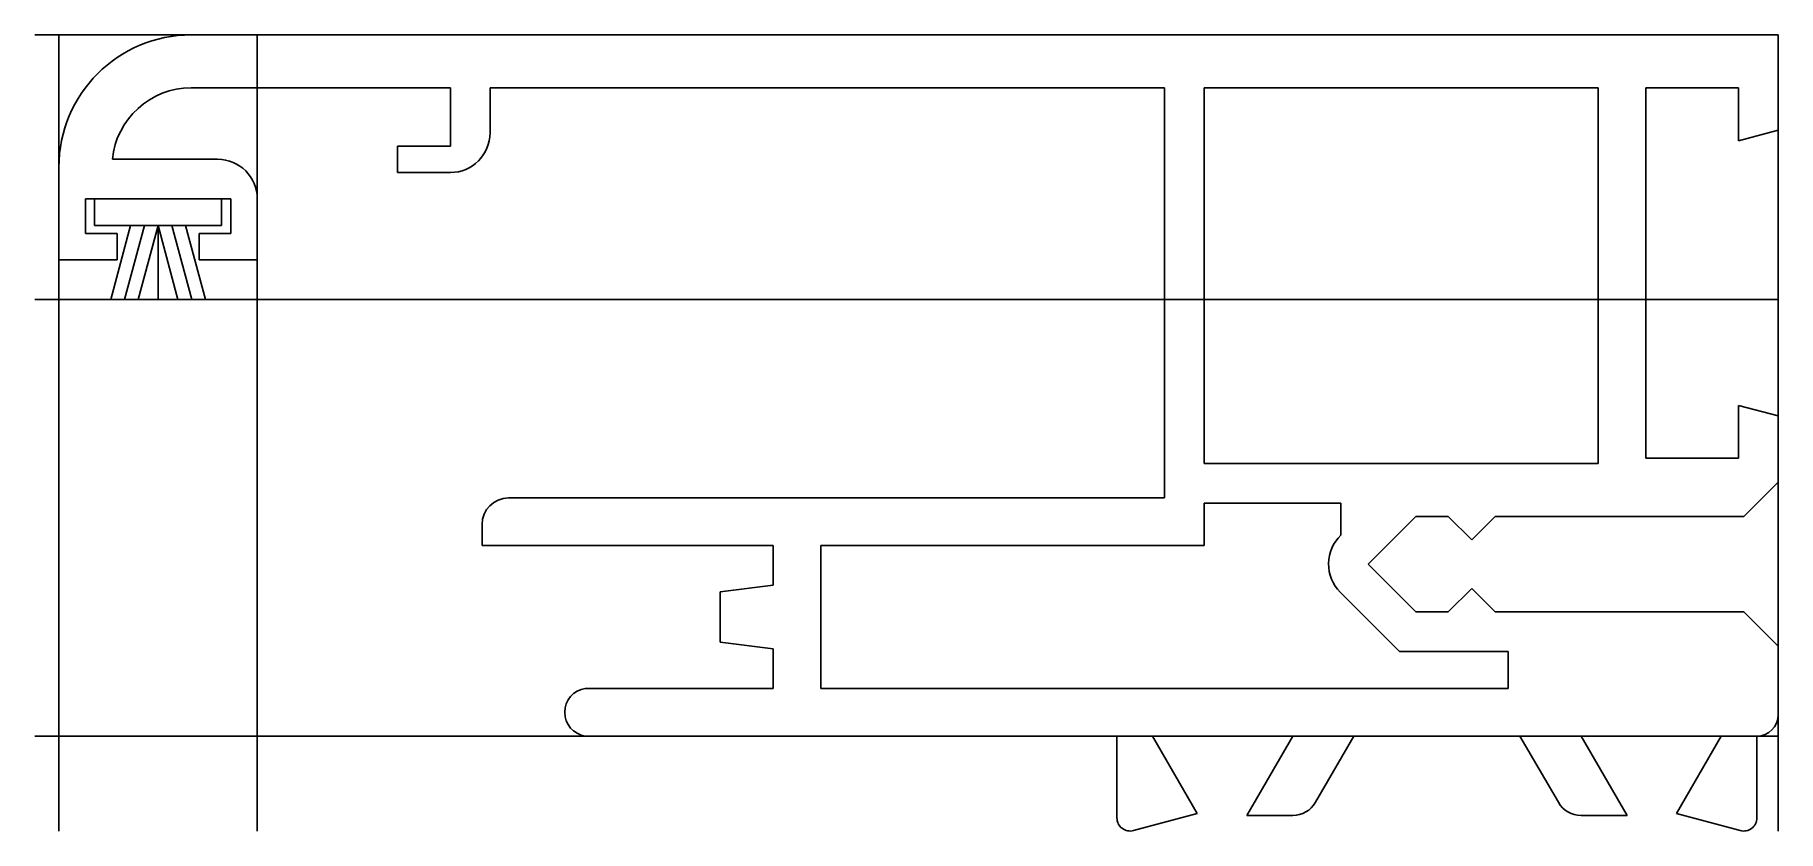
# Model space of a CAD drawing. Extents: x -65.9 to 0, y -30.1 to 0.
import ezdxf

# ---------------------------------------------------------------- set-up
doc = ezdxf.new("R2010")
doc.units = 0
doc.layers.get('0').update_dxf_attribs({"linetype": 'CONTINUOUS'})

msp = doc.modelspace()

# ---------------------------------------------------------------- linework, layer by layer
at = {"linetype": 'CONTINUOUS'}
for p, q in [((-65.91, 0), (0, 0)), ((-65, -30.09), (-65, 0)), ((0, 0), (-60, 0)), ((-57.5, -30.09), (-57.5, 0)), ((0, -30.09), (0, 0)), ((0, -3.6), (0, 0)), ((-60, -2), (-50.2, -2)), ((-50.2, -2), (-50.2, -4.2)), ((-48.7, -3.7), (-48.7, -2)), ((-48.7, -2), (-23.2, -2)), ((-23.2, -2), (-23.2, -17.5)), ((-21.7, -16.2), (-21.7, -2)), ((-21.7, -2), (-6.8, -2)), ((-6.8, -2), (-6.8, -16.2)), ((-5, -16), (-5, -2)), ((-5, -2), (-1.5, -2)), ((-1.5, -2), (-1.5, -4)), ((-1.5, -4), (0, -3.6)), ((-50.2, -4.2), (-52.2, -4.2)), ((-52.2, -4.2), (-52.2, -5.2)), ((-65, -5), (-65, -8.5)), ((-59, -4.7), (-62.98, -4.7)), ((-52.2, -5.2), (-50.2, -5.2)), ((-64, -7.5), (-64, -6.2)), ((-64, -6.2), (-58.5, -6.2)), ((-63.65, -6.2), (-63.65, -7.2)), ((-58.85, -6.2), (-63.65, -6.2)), ((-58.85, -7.2), (-58.85, -6.2)), ((-58.5, -6.2), (-58.5, -7.5)), ((-57.5, -8.5), (-57.5, -6.2)), ((-63.65, -7.2), (-58.85, -7.2)), ((-62.29, -7.2), (-63.04, -10)), ((-61.77, -7.2), (-62.52, -10)), ((-61.25, -7.2), (-62, -10)), ((-61.25, -7.2), (-61.25, -10)), ((-61.25, -7.2), (-60.5, -10)), ((-61.25, -7.2), (-60.5, -10)), ((-60.73, -7.2), (-59.98, -10)), ((-60.21, -7.2), (-59.46, -10)), ((-62.8, -7.5), (-64, -7.5)), ((-62.8, -8.5), (-62.8, -7.5)), ((-58.5, -7.5), (-59.7, -7.5)), ((-59.7, -7.5), (-59.7, -8.5)), ((-65, -8.5), (-62.8, -8.5)), ((-59.7, -8.5), (-57.5, -8.5)), ((0, -10), (-65.91, -10)), ((0, -14.4), (-1.5, -14)), ((-1.5, -14), (-1.5, -16)), ((0, -16.9), (0, -14.4)), ((-6.8, -16.2), (-21.7, -16.2)), ((-1.5, -16), (-5, -16)), ((-1.3, -18.2), (0, -16.9)), ((-23.2, -17.5), (-48, -17.5)), ((-21.7, -17.7), (-16.53, -17.7)), ((-21.7, -19.3), (-21.7, -17.7)), ((-16.53, -17.7), (-16.53, -18.91)), ((-15.5, -20), (-13.7, -18.2)), ((-13.7, -18.2), (-12.47, -18.2)), ((-12.47, -18.2), (-11.58, -19.08)), ((-11.58, -19.08), (-10.7, -18.2)), ((-10.7, -18.2), (-1.3, -18.2)), ((-49, -18.5), (-49, -19.3)), ((-49, -19.3), (-47.8, -19.3)), ((-47.8, -19.3), (-38, -19.3)), ((-38, -19.3), (-38, -20.8)), ((-36.2, -24.7), (-36.2, -19.3)), ((-36.2, -19.3), (-21.7, -19.3)), ((-13.7, -21.8), (-15.5, -20)), ((-38, -20.8), (-40, -21.05)), ((-40, -21.05), (-40, -22.95)), ((-16.56, -21.06), (-14.32, -23.3)), ((-11.58, -20.92), (-12.47, -21.8)), ((-10.7, -21.8), (-11.58, -20.92)), ((-12.47, -21.8), (-13.7, -21.8)), ((-1.3, -21.8), (-10.7, -21.8)), ((0, -23.1), (-1.3, -21.8)), ((-40, -22.95), (-38, -23.2)), ((-38, -23.2), (-38, -24.7)), ((-14.32, -23.3), (-10.21, -23.3)), ((-10.21, -23.3), (-10.21, -24.7)), ((0, -25.7), (0, -23.1)), ((-38, -24.7), (-45.1, -24.7)), ((-10.21, -24.7), (-36.2, -24.7)), ((0, -26.5), (-65.91, -26.5)), ((-45.1, -26.5), (-25, -26.5)), ((-25, -26.5), (-25, -29.59)), ((-21.96, -29.43), (-23.65, -26.5)), ((-23.65, -26.5), (-18.35, -26.5)), ((-18.35, -26.5), (-20.09, -29.5)), ((-17.49, -29), (-16.04, -26.5)), ((-16.04, -26.5), (-9.76, -26.5)), ((-9.76, -26.5), (-8.31, -29)), ((-5.71, -29.5), (-7.45, -26.5)), ((-7.45, -26.5), (-2.15, -26.5)), ((-2.15, -26.5), (-3.84, -29.43)), ((-0.8, -29.59), (-0.8, -26.5)), ((-24.37, -30.07), (-21.96, -29.43)), ((-20.09, -29.5), (-18.35, -29.5)), ((-7.45, -29.5), (-5.71, -29.5)), ((-3.84, -29.43), (-1.43, -30.07))]:
    msp.add_line(p, q, dxfattribs=at)
for centre, radius, start, end in [((-60, -5), 5, 90, 180), ((-59.995, -5), 3, 90.09478, 174.26091), ((-50.2, -3.7), 1.5, 270, 0), ((-59, -6.2), 1.5, 0, 90), ((-48, -18.5), 1, 90, 180), ((-15.499, -20), 1.5, 133.41489, 224.98626), ((-44.965, -25.6), 0.91, 98.50189, 261.49811), ((-0.8, -25.7), 0.8, 270, 0), ((-18.356, -28.5), 1, 270.34583, 330.00121), ((-7.444, -28.5), 1, 209.99879, 269.65417), ((-24.5, -29.587), 0.5, 180.32111, 285.07099), ((-1.3, -29.587), 0.5, 254.92901, 359.67889)]:
    msp.add_arc(centre, radius, start, end, dxfattribs=at)

doc.saveas('drawing.dxf')
